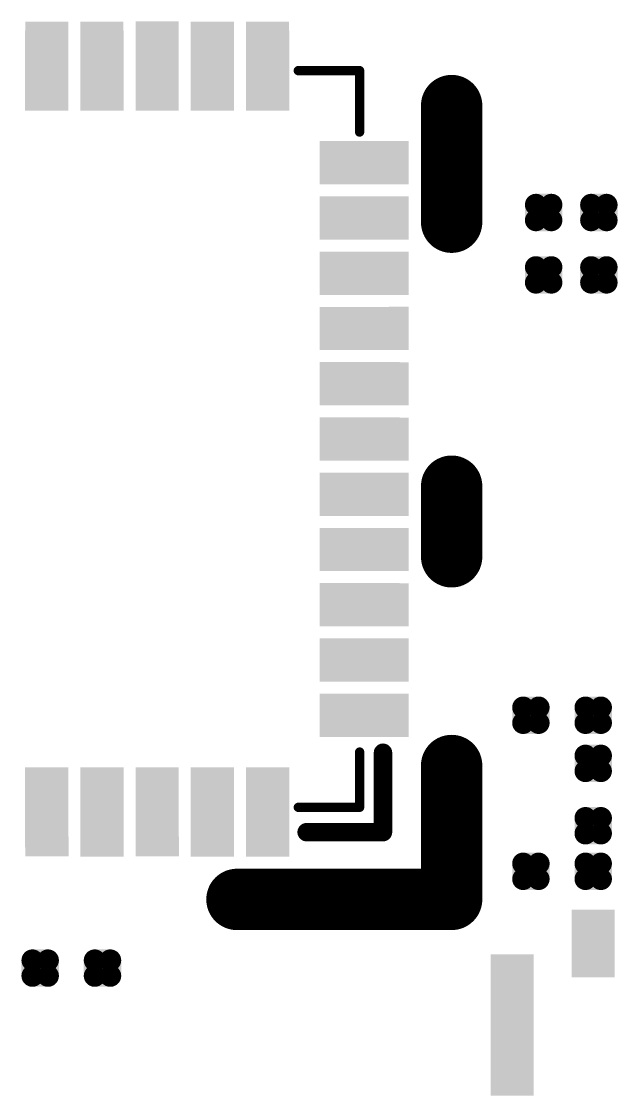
# Model space of a CAD drawing. Header units: millimetres. Extents: x 154 to 268, y 72 to 174.
# Drawn here: x 227.38 to 237.1, y 82.83 to 100.32 of the extents above; entities that cross this region are included whole.
import ezdxf

# ---------------------------------------------------------------- set-up
doc = ezdxf.new("R2010")
doc.units = ezdxf.units.MM
for name, color, linetype in [('TopOverlay', 52, 'Continuous'), ('TopPaste', 8, 'Continuous'), ('TopSolder', 216, 'Continuous')]:
    doc.layers.add(name, color=color, linetype=linetype)

msp = doc.modelspace()

# ---------------------------------------------------------------- linework, layer by layer
at = {"layer": 'TopOverlay'}
for points, const_width in [([(231.894, 99.522), (232.894, 99.522)], 0.152), ([(232.894, 98.522), (232.894, 99.522)], 0.152), ([(233.275, 87.117), (233.275, 88.412)], 0.3), ([(232.894, 87.522), (232.894, 88.422)], 0.152), ([(231.894, 87.522), (232.894, 87.522)], 0.152), ([(232.03, 87.117), (233.275, 87.117)], 0.3)]:
    msp.add_lwpolyline(points, dxfattribs=dict(at, const_width=const_width))
for points, const_width in [([(231.856, 99.522, 1), (231.932, 99.522, 1)], 0.0762), ([(232.856, 99.522, 1), (232.932, 99.522, 1)], 0.0762), ([(232.856, 99.522, 1), (232.932, 99.522, 1)], 0.0762), ([(232.856, 98.522, 1), (232.932, 98.522, 1)], 0.0762), ([(233.2, 88.412, 1), (233.35, 88.412, 1)], 0.15), ([(232.856, 88.422, 1), (232.932, 88.422, 1)], 0.0762), ([(231.856, 87.522, 1), (231.932, 87.522, 1)], 0.0762), ([(232.856, 87.522, 1), (232.932, 87.522, 1)], 0.0762), ([(232.856, 87.522, 1), (232.932, 87.522, 1)], 0.0762), ([(231.955, 87.117, 1), (232.105, 87.117, 1)], 0.15), ([(233.2, 87.117, 1), (233.35, 87.117, 1)], 0.15), ([(233.2, 87.117, 1), (233.35, 87.117, 1)], 0.15)]:
    msp.add_lwpolyline(points, format="xyb", close=True, dxfattribs=dict(at, const_width=const_width))
at = {"layer": 'TopPaste', "const_width": 0.127}
for points in [[(235.703, 97.338, 1), (235.83, 97.338, 1)], [(235.957, 97.338, 1), (236.084, 97.338, 1)], [(236.603, 97.338, 1), (236.73, 97.338, 1)], [(236.857, 97.338, 1), (236.984, 97.338, 1)], [(235.703, 97.084, 1), (235.83, 97.084, 1)], [(235.957, 97.084, 1), (236.084, 97.084, 1)], [(236.603, 97.084, 1), (236.73, 97.084, 1)], [(236.857, 97.084, 1), (236.984, 97.084, 1)], [(235.703, 96.322, 1), (235.83, 96.322, 1)], [(235.957, 96.322, 1), (236.084, 96.322, 1)], [(236.603, 96.322, 1), (236.73, 96.322, 1)], [(236.857, 96.322, 1), (236.984, 96.322, 1)], [(235.703, 96.068, 1), (235.83, 96.068, 1)], [(235.957, 96.068, 1), (236.084, 96.068, 1)], [(236.603, 96.068, 1), (236.73, 96.068, 1)], [(236.857, 96.068, 1), (236.984, 96.068, 1)], [(235.495, 89.149, 1), (235.622, 89.149, 1)], [(235.749, 89.149, 1), (235.876, 89.149, 1)], [(236.511, 89.149, 1), (236.638, 89.149, 1)], [(236.765, 89.149, 1), (236.892, 89.149, 1)], [(235.495, 88.895, 1), (235.622, 88.895, 1)], [(235.749, 88.895, 1), (235.876, 88.895, 1)], [(236.511, 88.895, 1), (236.638, 88.895, 1)], [(236.765, 88.895, 1), (236.892, 88.895, 1)], [(236.511, 88.365, 1), (236.638, 88.365, 1)], [(236.765, 88.365, 1), (236.892, 88.365, 1)], [(236.511, 88.111, 1), (236.638, 88.111, 1)], [(236.765, 88.111, 1), (236.892, 88.111, 1)], [(236.511, 87.349, 1), (236.638, 87.349, 1)], [(236.765, 87.349, 1), (236.892, 87.349, 1)], [(236.511, 87.095, 1), (236.638, 87.095, 1)], [(236.765, 87.095, 1), (236.892, 87.095, 1)], [(235.495, 86.607, 1), (235.622, 86.607, 1)], [(235.749, 86.607, 1), (235.876, 86.607, 1)], [(236.511, 86.607, 1), (236.638, 86.607, 1)], [(236.765, 86.607, 1), (236.892, 86.607, 1)], [(235.495, 86.353, 1), (235.622, 86.353, 1)], [(235.749, 86.353, 1), (235.876, 86.353, 1)], [(236.511, 86.353, 1), (236.638, 86.353, 1)], [(236.765, 86.353, 1), (236.892, 86.353, 1)], [(227.495, 85.03, 1), (227.622, 85.03, 1)], [(227.749, 85.03, 1), (227.876, 85.03, 1)], [(228.511, 85.03, 1), (228.638, 85.03, 1)], [(228.765, 85.03, 1), (228.892, 85.03, 1)], [(227.495, 84.776, 1), (227.622, 84.776, 1)], [(227.749, 84.776, 1), (227.876, 84.776, 1)], [(228.511, 84.776, 1), (228.638, 84.776, 1)], [(228.765, 84.776, 1), (228.892, 84.776, 1)]]:
    msp.add_lwpolyline(points, format="xyb", close=True, dxfattribs=at)
at = {"layer": 'TopPaste'}
for points in [[(227.442, 100.322), (227.442, 100), (228.145, 100.322), (228.145, 100)], [(228.339, 100.321), (228.339, 99.999), (229.043, 100.321), (229.043, 99.999)], [(229.241, 100.323), (229.241, 100), (229.944, 100.323), (229.944, 100)], [(230.142, 100.322), (230.142, 100), (230.845, 100.322), (230.845, 100)], [(231.04, 100.32), (231.04, 99.998), (231.744, 100.32), (231.744, 99.998)], [(227.441, 98.869), (228.146, 98.869), (227.441, 100.174), (228.146, 100.174)], [(228.341, 98.869), (229.046, 98.869), (228.341, 100.174), (229.046, 100.174)], [(229.241, 98.869), (229.946, 98.869), (229.241, 100.174), (229.946, 100.174)], [(230.141, 98.869), (230.846, 98.869), (230.141, 100.174), (230.846, 100.174)], [(231.041, 98.869), (231.746, 98.869), (231.041, 100.174), (231.746, 100.174)], [(232.241, 98.374), (232.241, 97.669), (233.546, 98.374), (233.546, 97.669)], [(233.694, 98.374), (233.372, 98.374), (233.694, 97.67), (233.372, 97.67)], [(232.241, 97.474), (232.241, 96.769), (233.546, 97.474), (233.546, 96.769)], [(233.695, 97.473), (233.372, 97.473), (233.695, 96.77), (233.372, 96.77)], [(235.767, 97.465), (235.767, 96.957), (236.021, 97.465), (236.021, 96.957)], [(236.667, 97.465), (236.667, 96.957), (236.921, 97.465), (236.921, 96.957)], [(235.64, 97.338), (235.64, 97.084), (236.148, 97.338), (236.148, 97.084)], [(236.54, 97.338), (236.54, 97.084), (237.048, 97.338), (237.048, 97.084)], [(232.241, 96.574), (232.241, 95.869), (233.546, 96.574), (233.546, 95.869)], [(233.693, 96.573), (233.371, 96.573), (233.693, 95.87), (233.371, 95.87)], [(235.767, 96.449), (235.767, 95.941), (236.021, 96.449), (236.021, 95.941)], [(236.667, 96.449), (236.667, 95.941), (236.921, 96.449), (236.921, 95.941)], [(235.64, 96.322), (235.64, 96.068), (236.148, 96.322), (236.148, 96.068)], [(236.54, 96.322), (236.54, 96.068), (237.048, 96.322), (237.048, 96.068)], [(232.241, 95.674), (232.241, 94.969), (233.546, 95.674), (233.546, 94.969)], [(233.695, 95.675), (233.372, 95.675), (233.695, 94.971), (233.372, 94.971)], [(232.241, 94.774), (232.241, 94.069), (233.546, 94.774), (233.546, 94.069)], [(233.693, 94.773), (233.371, 94.773), (233.693, 94.07), (233.371, 94.07)], [(232.241, 93.874), (232.241, 93.169), (233.546, 93.874), (233.546, 93.169)], [(233.694, 93.872), (233.372, 93.872), (233.694, 93.169), (233.372, 93.169)], [(232.241, 92.974), (232.241, 92.269), (233.546, 92.974), (233.546, 92.269)], [(233.695, 92.973), (233.372, 92.973), (233.695, 92.27), (233.372, 92.27)], [(232.241, 92.074), (232.241, 91.369), (233.546, 92.074), (233.546, 91.369)], [(233.694, 92.072), (233.372, 92.072), (233.694, 91.369), (233.372, 91.369)], [(232.241, 91.174), (232.241, 90.469), (233.546, 91.174), (233.546, 90.469)], [(233.695, 91.173), (233.372, 91.173), (233.695, 90.47), (233.372, 90.47)], [(232.241, 90.274), (232.241, 89.569), (233.546, 90.274), (233.546, 89.569)], [(233.695, 90.273), (233.372, 90.273), (233.695, 89.57), (233.372, 89.57)], [(232.241, 89.374), (232.241, 88.669), (233.546, 89.374), (233.546, 88.669)], [(233.693, 89.373), (233.371, 89.373), (233.693, 88.67), (233.371, 88.67)], [(235.559, 88.768), (235.813, 88.768), (235.559, 89.276), (235.813, 89.276)], [(236.575, 88.768), (236.829, 88.768), (236.575, 89.276), (236.829, 89.276)], [(235.432, 88.895), (235.94, 88.895), (235.432, 89.149), (235.94, 89.149)], [(236.448, 88.895), (236.956, 88.895), (236.448, 89.149), (236.956, 89.149)], [(236.448, 88.365), (236.448, 88.111), (236.956, 88.365), (236.956, 88.111)], [(236.575, 88.492), (236.575, 87.984), (236.829, 88.492), (236.829, 87.984)], [(228.146, 88.174), (227.441, 88.174), (228.146, 86.869), (227.441, 86.869)], [(229.046, 88.174), (228.341, 88.174), (229.046, 86.869), (228.341, 86.869)], [(229.946, 88.174), (229.241, 88.174), (229.946, 86.869), (229.241, 86.869)], [(230.846, 88.174), (230.141, 88.174), (230.846, 86.869), (230.141, 86.869)], [(231.746, 88.174), (231.041, 88.174), (231.746, 86.869), (231.041, 86.869)], [(236.448, 87.349), (236.448, 87.095), (236.956, 87.349), (236.956, 87.095)], [(236.575, 87.476), (236.575, 86.968), (236.829, 87.476), (236.829, 86.968)], [(228.148, 86.721), (228.148, 87.044), (227.444, 86.721), (227.444, 87.044)], [(229.046, 86.72), (229.046, 87.042), (228.342, 86.72), (228.342, 87.042)], [(229.948, 86.721), (229.948, 87.044), (229.244, 86.721), (229.244, 87.044)], [(230.846, 86.72), (230.846, 87.042), (230.142, 86.72), (230.142, 87.042)], [(231.746, 86.72), (231.746, 87.042), (231.042, 86.72), (231.042, 87.042)], [(235.432, 86.353), (235.94, 86.353), (235.432, 86.607), (235.94, 86.607)], [(235.559, 86.226), (235.813, 86.226), (235.559, 86.734), (235.813, 86.734)], [(236.448, 86.353), (236.956, 86.353), (236.448, 86.607), (236.956, 86.607)], [(236.575, 86.226), (236.829, 86.226), (236.575, 86.734), (236.829, 86.734)], [(236.402, 84.803), (237.002, 84.803), (236.402, 85.803), (237.002, 85.803)], [(227.432, 84.776), (227.94, 84.776), (227.432, 85.03), (227.94, 85.03)], [(227.559, 84.649), (227.813, 84.649), (227.559, 85.157), (227.813, 85.157)], [(228.448, 84.776), (228.956, 84.776), (228.448, 85.03), (228.956, 85.03)], [(228.575, 84.649), (228.829, 84.649), (228.575, 85.157), (228.829, 85.157)], [(235.08, 82.878), (235.68, 82.878), (235.08, 85.078), (235.68, 85.078)]]:
    msp.add_solid(points, dxfattribs=at)
at = {"layer": 'TopSolder', "const_width": 1}
for points in [[(234.394, 98.953), (234.394, 97.053)], [(234.394, 91.603), (234.394, 92.753)], [(234.394, 86.022), (234.394, 88.203)], [(230.894, 86.022), (234.394, 86.022)]]:
    msp.add_lwpolyline(points, dxfattribs=at)
at = {"layer": 'TopSolder'}
for points, const_width in [([(234.144, 98.953, 1), (234.644, 98.953, 1)], 0.5), ([(234.144, 97.053, 1), (234.644, 97.053, 1)], 0.5), ([(235.678, 97.338, 1), (235.856, 97.338, 1)], 0.178), ([(235.932, 97.338, 1), (236.11, 97.338, 1)], 0.178), ([(236.578, 97.338, 1), (236.756, 97.338, 1)], 0.178), ([(236.832, 97.338, 1), (237.01, 97.338, 1)], 0.178), ([(235.678, 97.084, 1), (235.856, 97.084, 1)], 0.178), ([(235.932, 97.084, 1), (236.11, 97.084, 1)], 0.178), ([(236.578, 97.084, 1), (236.756, 97.084, 1)], 0.178), ([(236.832, 97.084, 1), (237.01, 97.084, 1)], 0.178), ([(235.678, 96.322, 1), (235.856, 96.322, 1)], 0.178), ([(235.932, 96.322, 1), (236.11, 96.322, 1)], 0.178), ([(236.578, 96.322, 1), (236.756, 96.322, 1)], 0.178), ([(236.832, 96.322, 1), (237.01, 96.322, 1)], 0.178), ([(235.678, 96.068, 1), (235.856, 96.068, 1)], 0.178), ([(235.932, 96.068, 1), (236.11, 96.068, 1)], 0.178), ([(236.578, 96.068, 1), (236.756, 96.068, 1)], 0.178), ([(236.832, 96.068, 1), (237.01, 96.068, 1)], 0.178), ([(234.144, 92.753, 1), (234.644, 92.753, 1)], 0.5), ([(234.144, 91.603, 1), (234.644, 91.603, 1)], 0.5), ([(235.47, 89.149, 1), (235.648, 89.149, 1)], 0.178), ([(235.724, 89.149, 1), (235.902, 89.149, 1)], 0.178), ([(236.486, 89.149, 1), (236.664, 89.149, 1)], 0.178), ([(236.74, 89.149, 1), (236.918, 89.149, 1)], 0.178), ([(235.47, 88.895, 1), (235.648, 88.895, 1)], 0.178), ([(235.724, 88.895, 1), (235.902, 88.895, 1)], 0.178), ([(236.486, 88.895, 1), (236.664, 88.895, 1)], 0.178), ([(236.74, 88.895, 1), (236.918, 88.895, 1)], 0.178), ([(234.144, 88.203, 1), (234.644, 88.203, 1)], 0.5), ([(236.486, 88.365, 1), (236.664, 88.365, 1)], 0.178), ([(236.74, 88.365, 1), (236.918, 88.365, 1)], 0.178), ([(236.486, 88.111, 1), (236.664, 88.111, 1)], 0.178), ([(236.74, 88.111, 1), (236.918, 88.111, 1)], 0.178), ([(236.486, 87.349, 1), (236.664, 87.349, 1)], 0.178), ([(236.74, 87.349, 1), (236.918, 87.349, 1)], 0.178), ([(236.486, 87.095, 1), (236.664, 87.095, 1)], 0.178), ([(236.74, 87.095, 1), (236.918, 87.095, 1)], 0.178), ([(235.47, 86.607, 1), (235.648, 86.607, 1)], 0.178), ([(235.724, 86.607, 1), (235.902, 86.607, 1)], 0.178), ([(236.486, 86.607, 1), (236.664, 86.607, 1)], 0.178), ([(236.74, 86.607, 1), (236.918, 86.607, 1)], 0.178), ([(230.644, 86.022, 1), (231.144, 86.022, 1)], 0.5), ([(234.144, 86.022, 1), (234.644, 86.022, 1)], 0.5), ([(234.144, 86.022, 1), (234.644, 86.022, 1)], 0.5), ([(235.47, 86.353, 1), (235.648, 86.353, 1)], 0.178), ([(235.724, 86.353, 1), (235.902, 86.353, 1)], 0.178), ([(236.486, 86.353, 1), (236.664, 86.353, 1)], 0.178), ([(236.74, 86.353, 1), (236.918, 86.353, 1)], 0.178), ([(227.47, 85.03, 1), (227.648, 85.03, 1)], 0.178), ([(227.724, 85.03, 1), (227.902, 85.03, 1)], 0.178), ([(228.486, 85.03, 1), (228.664, 85.03, 1)], 0.178), ([(228.74, 85.03, 1), (228.918, 85.03, 1)], 0.178), ([(227.47, 84.776, 1), (227.648, 84.776, 1)], 0.178), ([(227.724, 84.776, 1), (227.902, 84.776, 1)], 0.178), ([(228.486, 84.776, 1), (228.664, 84.776, 1)], 0.178), ([(228.74, 84.776, 1), (228.918, 84.776, 1)], 0.178)]:
    msp.add_lwpolyline(points, format="xyb", close=True, dxfattribs=dict(at, const_width=const_width))
for points in [[(227.543, 98.971), (228.045, 98.971), (227.543, 100.073), (228.045, 100.073)], [(228.443, 98.971), (228.945, 98.971), (228.443, 100.073), (228.945, 100.073)], [(229.343, 98.971), (229.845, 98.971), (229.343, 100.073), (229.845, 100.073)], [(230.243, 98.971), (230.745, 98.971), (230.243, 100.073), (230.745, 100.073)], [(231.143, 98.971), (231.645, 98.971), (231.143, 100.073), (231.645, 100.073)], [(232.343, 98.273), (232.343, 97.771), (233.445, 98.273), (233.445, 97.771)], [(235.767, 97.516), (235.767, 96.906), (236.021, 97.516), (236.021, 96.906)], [(236.667, 97.516), (236.667, 96.906), (236.921, 97.516), (236.921, 96.906)], [(232.343, 97.373), (232.343, 96.871), (233.445, 97.373), (233.445, 96.871)], [(235.589, 97.338), (235.589, 97.084), (236.199, 97.338), (236.199, 97.084)], [(236.489, 97.338), (236.489, 97.084), (237.099, 97.338), (237.099, 97.084)], [(232.343, 96.473), (232.343, 95.971), (233.445, 96.473), (233.445, 95.971)], [(235.767, 96.5), (235.767, 95.89), (236.021, 96.5), (236.021, 95.89)], [(236.667, 96.5), (236.667, 95.89), (236.921, 96.5), (236.921, 95.89)], [(235.589, 96.322), (235.589, 96.068), (236.199, 96.322), (236.199, 96.068)], [(236.489, 96.322), (236.489, 96.068), (237.099, 96.322), (237.099, 96.068)], [(232.343, 95.573), (232.343, 95.071), (233.445, 95.573), (233.445, 95.071)], [(232.343, 94.673), (232.343, 94.171), (233.445, 94.673), (233.445, 94.171)], [(232.343, 93.773), (232.343, 93.271), (233.445, 93.773), (233.445, 93.271)], [(232.343, 92.873), (232.343, 92.371), (233.445, 92.873), (233.445, 92.371)], [(232.343, 91.973), (232.343, 91.471), (233.445, 91.973), (233.445, 91.471)], [(232.343, 91.073), (232.343, 90.571), (233.445, 91.073), (233.445, 90.571)], [(232.343, 90.173), (232.343, 89.671), (233.445, 90.173), (233.445, 89.671)], [(232.343, 89.273), (232.343, 88.771), (233.445, 89.273), (233.445, 88.771)], [(235.559, 88.717), (235.813, 88.717), (235.559, 89.327), (235.813, 89.327)], [(236.575, 88.717), (236.829, 88.717), (236.575, 89.327), (236.829, 89.327)], [(235.381, 88.895), (235.991, 88.895), (235.381, 89.149), (235.991, 89.149)], [(236.397, 88.895), (237.007, 88.895), (236.397, 89.149), (237.007, 89.149)], [(236.575, 88.543), (236.575, 87.933), (236.829, 88.543), (236.829, 87.933)], [(236.397, 88.365), (236.397, 88.111), (237.007, 88.365), (237.007, 88.111)], [(228.045, 88.073), (227.543, 88.073), (228.045, 86.971), (227.543, 86.971)], [(228.945, 88.073), (228.443, 88.073), (228.945, 86.971), (228.443, 86.971)], [(229.845, 88.073), (229.343, 88.073), (229.845, 86.971), (229.343, 86.971)], [(230.745, 88.073), (230.243, 88.073), (230.745, 86.971), (230.243, 86.971)], [(231.645, 88.073), (231.143, 88.073), (231.645, 86.971), (231.143, 86.971)], [(236.575, 87.527), (236.575, 86.917), (236.829, 87.527), (236.829, 86.917)], [(236.397, 87.349), (236.397, 87.095), (237.007, 87.349), (237.007, 87.095)], [(235.559, 86.175), (235.813, 86.175), (235.559, 86.785), (235.813, 86.785)], [(236.575, 86.175), (236.829, 86.175), (236.575, 86.785), (236.829, 86.785)], [(235.381, 86.353), (235.991, 86.353), (235.381, 86.607), (235.991, 86.607)], [(236.397, 86.353), (237.007, 86.353), (236.397, 86.607), (237.007, 86.607)], [(236.351, 84.752), (237.053, 84.752), (236.351, 85.854), (237.053, 85.854)], [(227.559, 84.598), (227.813, 84.598), (227.559, 85.208), (227.813, 85.208)], [(228.575, 84.598), (228.829, 84.598), (228.575, 85.208), (228.829, 85.208)], [(227.381, 84.776), (227.991, 84.776), (227.381, 85.03), (227.991, 85.03)], [(228.397, 84.776), (229.007, 84.776), (228.397, 85.03), (229.007, 85.03)], [(235.029, 82.827), (235.73, 82.827), (235.029, 85.129), (235.73, 85.129)]]:
    msp.add_solid(points, dxfattribs=at)

doc.saveas('drawing.dxf')
